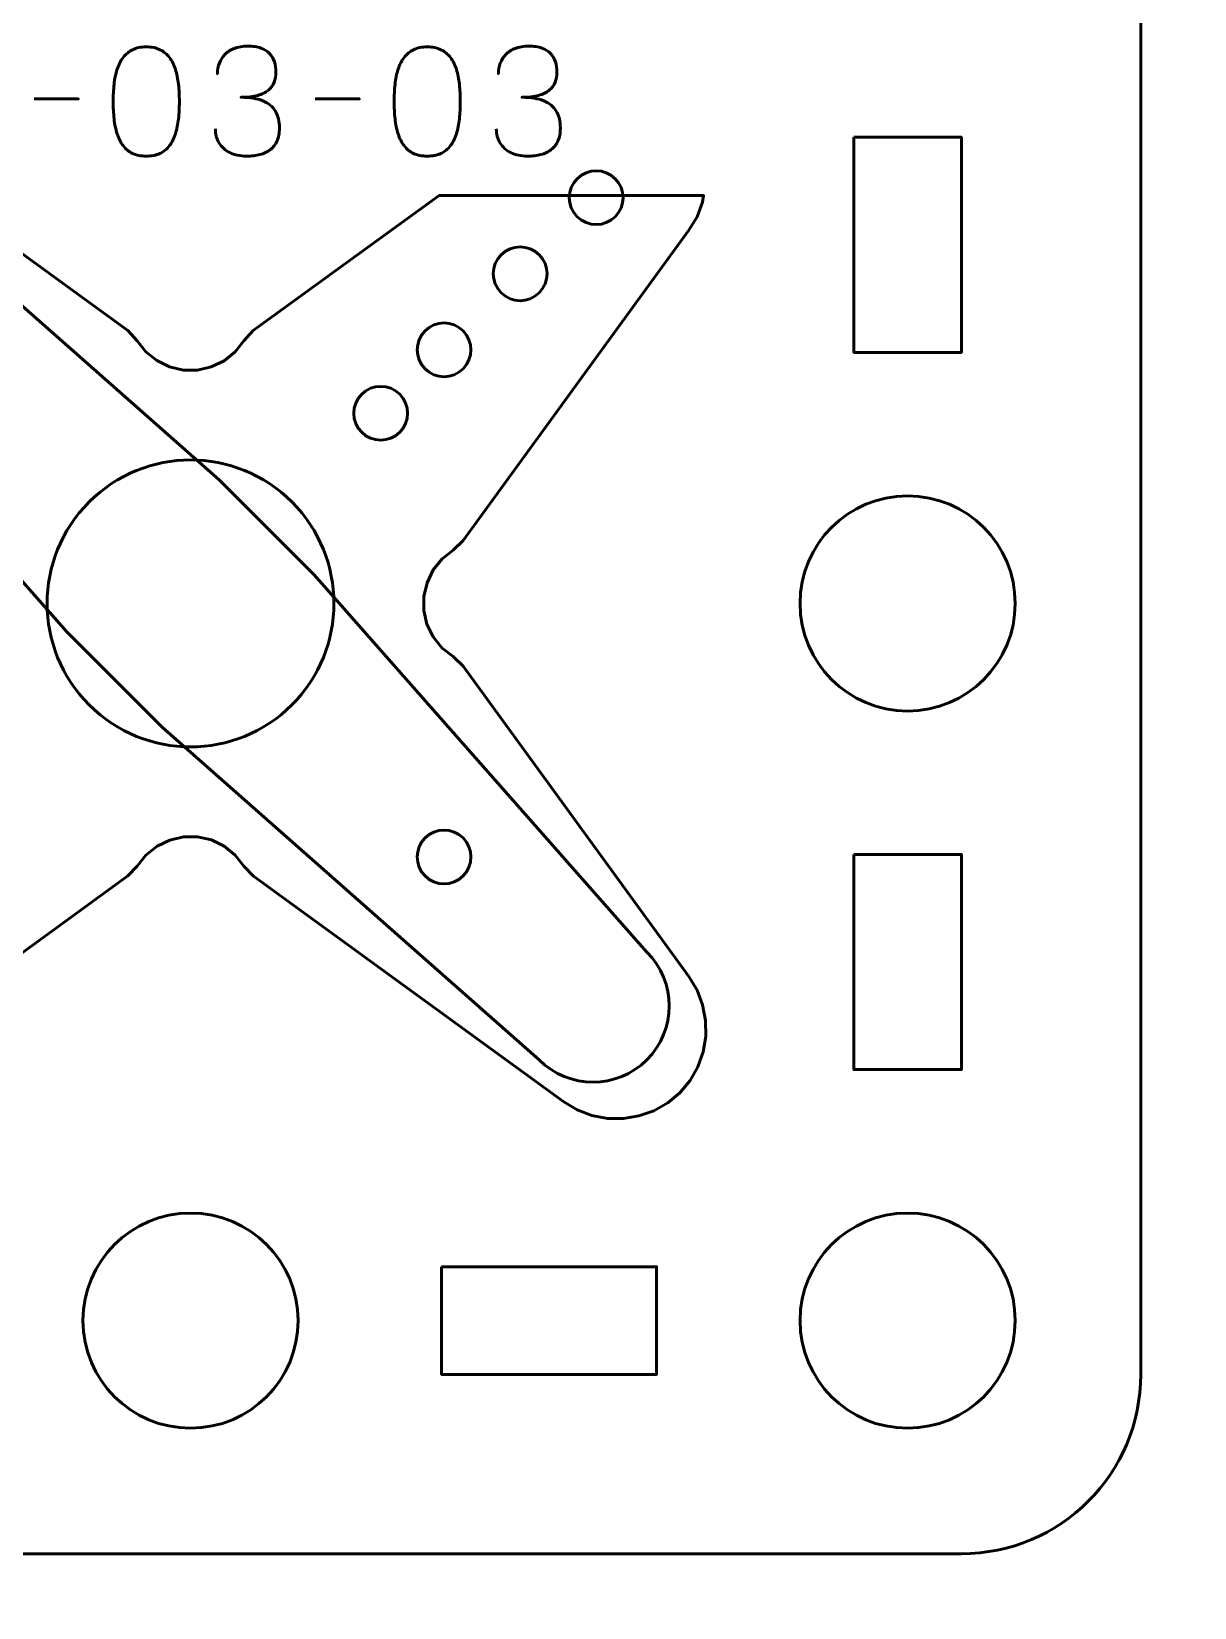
# Model space of a CAD drawing. Header units: centimetres. Extents: x -21 to 0, y -29.7 to 0.
# Drawn here: x -14.744 to -11.5, y -6.65 to -2.255 of the extents above; entities that cross this region are included whole.
import ezdxf

# ---------------------------------------------------------------- set-up
doc = ezdxf.new("R2010")
doc.units = ezdxf.units.CM
doc.header["$MEASUREMENT"] = 0
doc.layers.add('Layer 1', color=7, linetype='Continuous')

msp = doc.modelspace()

# ---------------------------------------------------------------- linework, layer by layer
at = {"layer": 'Layer 1', "color": 22, "lineweight": 53}
msp.add_open_spline([(-21.00003, -29.19995), (-21.00003, -29.19995), (-21.00003, -0.49992), (-21.00003, -0.49992), (-21.00003, -0.49992), (-21.00003, -0.22295), (-20.77694, 0.00004), (-20.49994, 0.00004), (-20.49994, 0.00004), (-20.49994, 0.00004), (-0.50008, 0.00004), (-0.50008, 0.00004), (-0.50008, 0.00004), (-0.22294, 0.00004), (0.00002, -0.22295), (0.00002, -0.49992), (0.00002, -0.49992), (0.00002, -0.49992), (0.00002, -29.19995), (0.00002, -29.19995), (0.00002, -29.19995), (0.00002, -29.47695), (-0.22294, -29.70004), (-0.50008, -29.70004), (-0.50008, -29.70004), (-0.50008, -29.70004), (-20.49994, -29.70004), (-20.49994, -29.70004), (-20.49994, -29.70004), (-20.77694, -29.70004), (-21.00003, -29.47695), (-21.00003, -29.19995)], degree=3, knots=[0, 0, 0, 0, 0.125, 0.125, 0.125, 0.125, 0.25, 0.25, 0.25, 0.25, 0.375, 0.375, 0.375, 0.375, 0.5, 0.5, 0.5, 0.5, 0.625, 0.625, 0.625, 0.625, 0.75, 0.75, 0.75, 0.75, 0.875, 0.875, 0.875, 0.875, 1, 1, 1, 1], dxfattribs=at)
at = {"layer": 'Layer 1', "color": 2, "lineweight": 53}
msp.add_open_spline([(-16.44994, -1.19997), (-16.44994, -1.19997), (-12.15007, -1.19997), (-12.15007, -1.19997), (-12.15007, -1.19997), (-11.87293, -1.19997), (-11.64997, -1.42306), (-11.64997, -1.70006), (-11.64997, -1.70006), (-11.64997, -1.70006), (-11.64997, -5.99993), (-11.64997, -5.99993), (-11.64997, -5.99993), (-11.64997, -6.27707), (-11.87293, -6.50003), (-12.15007, -6.50003), (-12.15007, -6.50003), (-12.15007, -6.50003), (-16.44994, -6.50003), (-16.44994, -6.50003), (-16.44994, -6.50003), (-16.72694, -6.50003), (-16.95003, -6.27707), (-16.95003, -5.99993), (-16.95003, -5.99993), (-16.95003, -5.99993), (-16.95003, -1.70006), (-16.95003, -1.70006), (-16.95003, -1.70006), (-16.95003, -1.42306), (-16.72694, -1.19997), (-16.44994, -1.19997)], degree=3, knots=[0, 0, 0, 0, 0.125, 0.125, 0.125, 0.125, 0.25, 0.25, 0.25, 0.25, 0.375, 0.375, 0.375, 0.375, 0.5, 0.5, 0.5, 0.5, 0.625, 0.625, 0.625, 0.625, 0.75, 0.75, 0.75, 0.75, 0.875, 0.875, 0.875, 0.875, 1, 1, 1, 1], dxfattribs=at)
at = {"layer": 'Layer 1', "color": 30, "lineweight": 53}
for points, knots in [([(-14.42343, -2.60282), (-14.40862, -2.60275), (-14.39585, -2.60014), (-14.38519, -2.59506), (-14.38519, -2.59506), (-14.37461, -2.58998), (-14.36579, -2.58271), (-14.35874, -2.57347), (-14.35874, -2.57347), (-14.35175, -2.56416), (-14.34625, -2.55315), (-14.34216, -2.54045), (-14.34216, -2.54045), (-14.33813, -2.52775), (-14.33524, -2.51385), (-14.33362, -2.49861), (-14.33362, -2.49861), (-14.33192, -2.48337), (-14.33108, -2.46735), (-14.33115, -2.45042), (-14.33115, -2.45042), (-14.33108, -2.43356), (-14.33192, -2.41754), (-14.33362, -2.40237), (-14.33362, -2.40237), (-14.33524, -2.3872), (-14.33813, -2.37323), (-14.34216, -2.36053), (-14.34216, -2.36053), (-14.34625, -2.3479), (-14.35175, -2.3369), (-14.35874, -2.32751), (-14.35874, -2.32751), (-14.36579, -2.3182), (-14.37461, -2.31093), (-14.38519, -2.30585), (-14.38519, -2.30585), (-14.39585, -2.3007), (-14.40862, -2.29809), (-14.42343, -2.29802), (-14.42343, -2.29802), (-14.43825, -2.29809), (-14.45102, -2.3007), (-14.46168, -2.30585), (-14.46168, -2.30585), (-14.47226, -2.31093), (-14.48108, -2.3182), (-14.48813, -2.32751), (-14.48813, -2.32751), (-14.49512, -2.3369), (-14.50062, -2.3479), (-14.50471, -2.36053), (-14.50471, -2.36053), (-14.50874, -2.37323), (-14.51163, -2.3872), (-14.51325, -2.40237), (-14.51325, -2.40237), (-14.51494, -2.41754), (-14.51579, -2.43356), (-14.51572, -2.45042), (-14.51572, -2.45042), (-14.51579, -2.46735), (-14.51494, -2.48337), (-14.51325, -2.49861), (-14.51325, -2.49861), (-14.51163, -2.51385), (-14.50874, -2.52775), (-14.50471, -2.54045), (-14.50471, -2.54045), (-14.50062, -2.55315), (-14.49512, -2.56416), (-14.48813, -2.57347), (-14.48813, -2.57347), (-14.48108, -2.58271), (-14.47226, -2.58998), (-14.46168, -2.59506), (-14.46168, -2.59506), (-14.45102, -2.60014), (-14.43825, -2.60275), (-14.42343, -2.60282)], [0, 0, 0, 0, 0.05, 0.05, 0.05, 0.05, 0.1, 0.1, 0.1, 0.1, 0.15, 0.15, 0.15, 0.15, 0.2, 0.2, 0.2, 0.2, 0.25, 0.25, 0.25, 0.25, 0.3, 0.3, 0.3, 0.3, 0.35, 0.35, 0.35, 0.35, 0.4, 0.4, 0.4, 0.4, 0.45, 0.45, 0.45, 0.45, 0.5, 0.5, 0.5, 0.5, 0.55, 0.55, 0.55, 0.55, 0.6, 0.6, 0.6, 0.6, 0.65, 0.65, 0.65, 0.65, 0.7, 0.7, 0.7, 0.7, 0.75, 0.75, 0.75, 0.75, 0.8, 0.8, 0.8, 0.8, 0.85, 0.85, 0.85, 0.85, 0.9, 0.9, 0.9, 0.9, 0.95, 0.95, 0.95, 0.95, 1, 1, 1, 1]), ([(-14.42343, -2.60282), (-14.40862, -2.60275), (-14.39585, -2.60014), (-14.38519, -2.59506), (-14.38519, -2.59506), (-14.37461, -2.58998), (-14.36579, -2.58271), (-14.35874, -2.57347), (-14.35874, -2.57347), (-14.35175, -2.56416), (-14.34625, -2.55315), (-14.34216, -2.54045), (-14.34216, -2.54045), (-14.33813, -2.52775), (-14.33524, -2.51385), (-14.33362, -2.49861), (-14.33362, -2.49861), (-14.33192, -2.48337), (-14.33108, -2.46735), (-14.33115, -2.45042), (-14.33115, -2.45042), (-14.33108, -2.43356), (-14.33192, -2.41754), (-14.33362, -2.40237), (-14.33362, -2.40237), (-14.33524, -2.3872), (-14.33813, -2.37323), (-14.34216, -2.36053), (-14.34216, -2.36053), (-14.34625, -2.3479), (-14.35175, -2.3369), (-14.35874, -2.32751), (-14.35874, -2.32751), (-14.36579, -2.3182), (-14.37461, -2.31093), (-14.38519, -2.30585), (-14.38519, -2.30585), (-14.39585, -2.3007), (-14.40862, -2.29809), (-14.42343, -2.29802), (-14.42343, -2.29802), (-14.43825, -2.29809), (-14.45102, -2.3007), (-14.46168, -2.30585), (-14.46168, -2.30585), (-14.47226, -2.31093), (-14.48108, -2.3182), (-14.48813, -2.32751), (-14.48813, -2.32751), (-14.49512, -2.3369), (-14.50062, -2.3479), (-14.50471, -2.36053), (-14.50471, -2.36053), (-14.50874, -2.37323), (-14.51163, -2.3872), (-14.51325, -2.40237), (-14.51325, -2.40237), (-14.51494, -2.41754), (-14.51579, -2.43356), (-14.51572, -2.45042), (-14.51572, -2.45042), (-14.51579, -2.46735), (-14.51494, -2.48337), (-14.51325, -2.49861), (-14.51325, -2.49861), (-14.51163, -2.51385), (-14.50874, -2.52775), (-14.50471, -2.54045), (-14.50471, -2.54045), (-14.50062, -2.55315), (-14.49512, -2.56416), (-14.48813, -2.57347), (-14.48813, -2.57347), (-14.48108, -2.58271), (-14.47226, -2.58998), (-14.46168, -2.59506), (-14.46168, -2.59506), (-14.45102, -2.60014), (-14.43825, -2.60275), (-14.42343, -2.60282)], [0, 0, 0, 0, 0.05, 0.05, 0.05, 0.05, 0.1, 0.1, 0.1, 0.1, 0.15, 0.15, 0.15, 0.15, 0.2, 0.2, 0.2, 0.2, 0.25, 0.25, 0.25, 0.25, 0.3, 0.3, 0.3, 0.3, 0.35, 0.35, 0.35, 0.35, 0.4, 0.4, 0.4, 0.4, 0.45, 0.45, 0.45, 0.45, 0.5, 0.5, 0.5, 0.5, 0.55, 0.55, 0.55, 0.55, 0.6, 0.6, 0.6, 0.6, 0.65, 0.65, 0.65, 0.65, 0.7, 0.7, 0.7, 0.7, 0.75, 0.75, 0.75, 0.75, 0.8, 0.8, 0.8, 0.8, 0.85, 0.85, 0.85, 0.85, 0.9, 0.9, 0.9, 0.9, 0.95, 0.95, 0.95, 0.95, 1, 1, 1, 1]), ([(-14.23082, -2.5262), (-14.23075, -2.54144), (-14.22722, -2.5547), (-14.22024, -2.5662), (-14.22024, -2.5662), (-14.21325, -2.57763), (-14.2033, -2.58659), (-14.19032, -2.59301), (-14.19032, -2.59301), (-14.17734, -2.59943), (-14.16175, -2.60268), (-14.14361, -2.60282), (-14.14361, -2.60282), (-14.13, -2.60282), (-14.11765, -2.60141), (-14.10643, -2.59845), (-14.10643, -2.59845), (-14.09528, -2.59548), (-14.08569, -2.5909), (-14.07757, -2.58462), (-14.07757, -2.58462), (-14.06946, -2.57834), (-14.06325, -2.57022), (-14.05881, -2.56035), (-14.05881, -2.56035), (-14.05443, -2.5504), (-14.05225, -2.53847), (-14.05218, -2.5245), (-14.05218, -2.5245), (-14.0521, -2.50588), (-14.05591, -2.49014), (-14.06346, -2.47737), (-14.06346, -2.47737), (-14.07101, -2.4646), (-14.08273, -2.45501), (-14.09846, -2.44845), (-14.09846, -2.44845), (-14.11419, -2.44188), (-14.13437, -2.43857), (-14.15885, -2.43857), (-14.15885, -2.43857), (-14.14058, -2.43864), (-14.12527, -2.43695), (-14.11278, -2.43349), (-14.11278, -2.43349), (-14.10036, -2.43003), (-14.09042, -2.42516), (-14.08294, -2.41881), (-14.08294, -2.41881), (-14.07546, -2.41253), (-14.07003, -2.40505), (-14.06678, -2.39645), (-14.06678, -2.39645), (-14.06346, -2.38791), (-14.06184, -2.37853), (-14.06191, -2.3683), (-14.06191, -2.3683), (-14.06184, -2.35806), (-14.06325, -2.34861), (-14.06607, -2.33986), (-14.06607, -2.33986), (-14.06883, -2.33111), (-14.07334, -2.32342), (-14.07948, -2.31686), (-14.07948, -2.31686), (-14.08562, -2.3103), (-14.09373, -2.30515), (-14.10368, -2.30148), (-14.10368, -2.30148), (-14.1137, -2.29781), (-14.12591, -2.29598), (-14.14023, -2.29591), (-14.14023, -2.29591), (-14.15448, -2.29598), (-14.16697, -2.29809), (-14.17755, -2.30219), (-14.17755, -2.30219), (-14.18821, -2.30628), (-14.19695, -2.31185), (-14.20401, -2.31898), (-14.20401, -2.31898), (-14.21099, -2.3261), (-14.21622, -2.33422), (-14.21967, -2.34339), (-14.21967, -2.34339), (-14.2232, -2.35256), (-14.22489, -2.3623), (-14.22489, -2.37253), (-14.22489, -2.37253), (-14.22489, -2.3623), (-14.2232, -2.35256), (-14.21967, -2.34339), (-14.21967, -2.34339), (-14.21622, -2.33422), (-14.21099, -2.3261), (-14.20401, -2.31898), (-14.20401, -2.31898), (-14.19695, -2.31185), (-14.18821, -2.30628), (-14.17755, -2.30219), (-14.17755, -2.30219), (-14.16697, -2.29809), (-14.15448, -2.29598), (-14.14023, -2.29591), (-14.14023, -2.29591), (-14.12591, -2.29598), (-14.1137, -2.29781), (-14.10368, -2.30148), (-14.10368, -2.30148), (-14.09373, -2.30515), (-14.08562, -2.3103), (-14.07948, -2.31686), (-14.07948, -2.31686), (-14.07334, -2.32342), (-14.06883, -2.33111), (-14.06607, -2.33986), (-14.06607, -2.33986), (-14.06325, -2.34861), (-14.06184, -2.35806), (-14.06191, -2.3683), (-14.06191, -2.3683), (-14.06184, -2.37853), (-14.06346, -2.38791), (-14.06678, -2.39645), (-14.06678, -2.39645), (-14.07003, -2.40505), (-14.07546, -2.41253), (-14.08294, -2.41881), (-14.08294, -2.41881), (-14.09042, -2.42516), (-14.10036, -2.43003), (-14.11278, -2.43349), (-14.11278, -2.43349), (-14.12527, -2.43695), (-14.14058, -2.43864), (-14.15885, -2.43857), (-14.15885, -2.43857), (-14.13437, -2.43857), (-14.11419, -2.44188), (-14.09846, -2.44845), (-14.09846, -2.44845), (-14.08273, -2.45501), (-14.07101, -2.4646), (-14.06346, -2.47737), (-14.06346, -2.47737), (-14.05591, -2.49014), (-14.0521, -2.50588), (-14.05218, -2.5245), (-14.05218, -2.5245), (-14.05225, -2.53847), (-14.05443, -2.5504), (-14.05881, -2.56035), (-14.05881, -2.56035), (-14.06325, -2.57022), (-14.06946, -2.57834), (-14.07757, -2.58462), (-14.07757, -2.58462), (-14.08569, -2.5909), (-14.09528, -2.59548), (-14.10643, -2.59845), (-14.10643, -2.59845), (-14.11765, -2.60141), (-14.13, -2.60282), (-14.14361, -2.60282), (-14.14361, -2.60282), (-14.16175, -2.60268), (-14.17734, -2.59943), (-14.19032, -2.59301), (-14.19032, -2.59301), (-14.2033, -2.58659), (-14.21325, -2.57763), (-14.22024, -2.5662), (-14.22024, -2.5662), (-14.22722, -2.5547), (-14.23075, -2.54144), (-14.23082, -2.5262)], [0, 0, 0, 0, 0.0227273, 0.0227273, 0.0227273, 0.0227273, 0.0454545, 0.0454545, 0.0454545, 0.0454545, 0.0681818, 0.0681818, 0.0681818, 0.0681818, 0.0909091, 0.0909091, 0.0909091, 0.0909091, 0.1136364, 0.1136364, 0.1136364, 0.1136364, 0.1363636, 0.1363636, 0.1363636, 0.1363636, 0.1590909, 0.1590909, 0.1590909, 0.1590909, 0.1818182, 0.1818182, 0.1818182, 0.1818182, 0.2045455, 0.2045455, 0.2045455, 0.2045455, 0.2272727, 0.2272727, 0.2272727, 0.2272727, 0.25, 0.25, 0.25, 0.25, 0.2727273, 0.2727273, 0.2727273, 0.2727273, 0.2954545, 0.2954545, 0.2954545, 0.2954545, 0.3181818, 0.3181818, 0.3181818, 0.3181818, 0.3409091, 0.3409091, 0.3409091, 0.3409091, 0.3636364, 0.3636364, 0.3636364, 0.3636364, 0.3863636, 0.3863636, 0.3863636, 0.3863636, 0.4090909, 0.4090909, 0.4090909, 0.4090909, 0.4318182, 0.4318182, 0.4318182, 0.4318182, 0.4545455, 0.4545455, 0.4545455, 0.4545455, 0.4772727, 0.4772727, 0.4772727, 0.4772727, 0.5, 0.5, 0.5, 0.5, 0.5227273, 0.5227273, 0.5227273, 0.5227273, 0.5454545, 0.5454545, 0.5454545, 0.5454545, 0.5681818, 0.5681818, 0.5681818, 0.5681818, 0.5909091, 0.5909091, 0.5909091, 0.5909091, 0.6136364, 0.6136364, 0.6136364, 0.6136364, 0.6363636, 0.6363636, 0.6363636, 0.6363636, 0.6590909, 0.6590909, 0.6590909, 0.6590909, 0.6818182, 0.6818182, 0.6818182, 0.6818182, 0.7045455, 0.7045455, 0.7045455, 0.7045455, 0.7272727, 0.7272727, 0.7272727, 0.7272727, 0.75, 0.75, 0.75, 0.75, 0.7727273, 0.7727273, 0.7727273, 0.7727273, 0.7954545, 0.7954545, 0.7954545, 0.7954545, 0.8181818, 0.8181818, 0.8181818, 0.8181818, 0.8409091, 0.8409091, 0.8409091, 0.8409091, 0.8636364, 0.8636364, 0.8636364, 0.8636364, 0.8863636, 0.8863636, 0.8863636, 0.8863636, 0.9090909, 0.9090909, 0.9090909, 0.9090909, 0.9318182, 0.9318182, 0.9318182, 0.9318182, 0.9545455, 0.9545455, 0.9545455, 0.9545455, 0.9772727, 0.9772727, 0.9772727, 0.9772727, 1, 1, 1, 1]), ([(-13.63985, -2.60282), (-13.62504, -2.60275), (-13.61227, -2.60014), (-13.60161, -2.59506), (-13.60161, -2.59506), (-13.59103, -2.58998), (-13.58221, -2.58271), (-13.57516, -2.57347), (-13.57516, -2.57347), (-13.56817, -2.56416), (-13.56267, -2.55315), (-13.55858, -2.54045), (-13.55858, -2.54045), (-13.55455, -2.52775), (-13.55166, -2.51385), (-13.55004, -2.49861), (-13.55004, -2.49861), (-13.54834, -2.48337), (-13.5475, -2.46735), (-13.54757, -2.45042), (-13.54757, -2.45042), (-13.5475, -2.43356), (-13.54834, -2.41754), (-13.55004, -2.40237), (-13.55004, -2.40237), (-13.55166, -2.3872), (-13.55455, -2.37323), (-13.55858, -2.36053), (-13.55858, -2.36053), (-13.56267, -2.3479), (-13.56817, -2.3369), (-13.57516, -2.32751), (-13.57516, -2.32751), (-13.58221, -2.3182), (-13.59103, -2.31093), (-13.60161, -2.30585), (-13.60161, -2.30585), (-13.61227, -2.3007), (-13.62504, -2.29809), (-13.63985, -2.29802), (-13.63985, -2.29802), (-13.65467, -2.29809), (-13.66744, -2.3007), (-13.6781, -2.30585), (-13.6781, -2.30585), (-13.68868, -2.31093), (-13.6975, -2.3182), (-13.70455, -2.32751), (-13.70455, -2.32751), (-13.71154, -2.3369), (-13.71704, -2.3479), (-13.72113, -2.36053), (-13.72113, -2.36053), (-13.72516, -2.37323), (-13.72805, -2.3872), (-13.72967, -2.40237), (-13.72967, -2.40237), (-13.73136, -2.41754), (-13.73221, -2.43356), (-13.73214, -2.45042), (-13.73214, -2.45042), (-13.73221, -2.46735), (-13.73136, -2.48337), (-13.72967, -2.49861), (-13.72967, -2.49861), (-13.72805, -2.51385), (-13.72516, -2.52775), (-13.72113, -2.54045), (-13.72113, -2.54045), (-13.71704, -2.55315), (-13.71154, -2.56416), (-13.70455, -2.57347), (-13.70455, -2.57347), (-13.6975, -2.58271), (-13.68868, -2.58998), (-13.6781, -2.59506), (-13.6781, -2.59506), (-13.66744, -2.60014), (-13.65467, -2.60275), (-13.63985, -2.60282)], [0, 0, 0, 0, 0.05, 0.05, 0.05, 0.05, 0.1, 0.1, 0.1, 0.1, 0.15, 0.15, 0.15, 0.15, 0.2, 0.2, 0.2, 0.2, 0.25, 0.25, 0.25, 0.25, 0.3, 0.3, 0.3, 0.3, 0.35, 0.35, 0.35, 0.35, 0.4, 0.4, 0.4, 0.4, 0.45, 0.45, 0.45, 0.45, 0.5, 0.5, 0.5, 0.5, 0.55, 0.55, 0.55, 0.55, 0.6, 0.6, 0.6, 0.6, 0.65, 0.65, 0.65, 0.65, 0.7, 0.7, 0.7, 0.7, 0.75, 0.75, 0.75, 0.75, 0.8, 0.8, 0.8, 0.8, 0.85, 0.85, 0.85, 0.85, 0.9, 0.9, 0.9, 0.9, 0.95, 0.95, 0.95, 0.95, 1, 1, 1, 1]), ([(-13.63985, -2.60282), (-13.62504, -2.60275), (-13.61227, -2.60014), (-13.60161, -2.59506), (-13.60161, -2.59506), (-13.59103, -2.58998), (-13.58221, -2.58271), (-13.57516, -2.57347), (-13.57516, -2.57347), (-13.56817, -2.56416), (-13.56267, -2.55315), (-13.55858, -2.54045), (-13.55858, -2.54045), (-13.55455, -2.52775), (-13.55166, -2.51385), (-13.55004, -2.49861), (-13.55004, -2.49861), (-13.54834, -2.48337), (-13.5475, -2.46735), (-13.54757, -2.45042), (-13.54757, -2.45042), (-13.5475, -2.43356), (-13.54834, -2.41754), (-13.55004, -2.40237), (-13.55004, -2.40237), (-13.55166, -2.3872), (-13.55455, -2.37323), (-13.55858, -2.36053), (-13.55858, -2.36053), (-13.56267, -2.3479), (-13.56817, -2.3369), (-13.57516, -2.32751), (-13.57516, -2.32751), (-13.58221, -2.3182), (-13.59103, -2.31093), (-13.60161, -2.30585), (-13.60161, -2.30585), (-13.61227, -2.3007), (-13.62504, -2.29809), (-13.63985, -2.29802), (-13.63985, -2.29802), (-13.65467, -2.29809), (-13.66744, -2.3007), (-13.6781, -2.30585), (-13.6781, -2.30585), (-13.68868, -2.31093), (-13.6975, -2.3182), (-13.70455, -2.32751), (-13.70455, -2.32751), (-13.71154, -2.3369), (-13.71704, -2.3479), (-13.72113, -2.36053), (-13.72113, -2.36053), (-13.72516, -2.37323), (-13.72805, -2.3872), (-13.72967, -2.40237), (-13.72967, -2.40237), (-13.73136, -2.41754), (-13.73221, -2.43356), (-13.73214, -2.45042), (-13.73214, -2.45042), (-13.73221, -2.46735), (-13.73136, -2.48337), (-13.72967, -2.49861), (-13.72967, -2.49861), (-13.72805, -2.51385), (-13.72516, -2.52775), (-13.72113, -2.54045), (-13.72113, -2.54045), (-13.71704, -2.55315), (-13.71154, -2.56416), (-13.70455, -2.57347), (-13.70455, -2.57347), (-13.6975, -2.58271), (-13.68868, -2.58998), (-13.6781, -2.59506), (-13.6781, -2.59506), (-13.66744, -2.60014), (-13.65467, -2.60275), (-13.63985, -2.60282)], [0, 0, 0, 0, 0.05, 0.05, 0.05, 0.05, 0.1, 0.1, 0.1, 0.1, 0.15, 0.15, 0.15, 0.15, 0.2, 0.2, 0.2, 0.2, 0.25, 0.25, 0.25, 0.25, 0.3, 0.3, 0.3, 0.3, 0.35, 0.35, 0.35, 0.35, 0.4, 0.4, 0.4, 0.4, 0.45, 0.45, 0.45, 0.45, 0.5, 0.5, 0.5, 0.5, 0.55, 0.55, 0.55, 0.55, 0.6, 0.6, 0.6, 0.6, 0.65, 0.65, 0.65, 0.65, 0.7, 0.7, 0.7, 0.7, 0.75, 0.75, 0.75, 0.75, 0.8, 0.8, 0.8, 0.8, 0.85, 0.85, 0.85, 0.85, 0.9, 0.9, 0.9, 0.9, 0.95, 0.95, 0.95, 0.95, 1, 1, 1, 1]), ([(-13.44724, -2.5262), (-13.44717, -2.54144), (-13.44364, -2.5547), (-13.43666, -2.5662), (-13.43666, -2.5662), (-13.42967, -2.57763), (-13.41972, -2.58659), (-13.40674, -2.59301), (-13.40674, -2.59301), (-13.39376, -2.59943), (-13.37817, -2.60268), (-13.36003, -2.60282), (-13.36003, -2.60282), (-13.34642, -2.60282), (-13.33407, -2.60141), (-13.32285, -2.59845), (-13.32285, -2.59845), (-13.3117, -2.59548), (-13.30211, -2.5909), (-13.29399, -2.58462), (-13.29399, -2.58462), (-13.28588, -2.57834), (-13.27967, -2.57022), (-13.27523, -2.56035), (-13.27523, -2.56035), (-13.27085, -2.5504), (-13.26867, -2.53847), (-13.2686, -2.5245), (-13.2686, -2.5245), (-13.26852, -2.50588), (-13.27233, -2.49014), (-13.27988, -2.47737), (-13.27988, -2.47737), (-13.28743, -2.4646), (-13.29915, -2.45501), (-13.31488, -2.44845), (-13.31488, -2.44845), (-13.33061, -2.44188), (-13.35079, -2.43857), (-13.37527, -2.43857), (-13.37527, -2.43857), (-13.357, -2.43864), (-13.34169, -2.43695), (-13.3292, -2.43349), (-13.3292, -2.43349), (-13.31678, -2.43003), (-13.30684, -2.42516), (-13.29936, -2.41881), (-13.29936, -2.41881), (-13.29188, -2.41253), (-13.28645, -2.40505), (-13.2832, -2.39645), (-13.2832, -2.39645), (-13.27988, -2.38791), (-13.27826, -2.37853), (-13.27833, -2.3683), (-13.27833, -2.3683), (-13.27826, -2.35806), (-13.27967, -2.34861), (-13.28249, -2.33986), (-13.28249, -2.33986), (-13.28525, -2.33111), (-13.28976, -2.32342), (-13.2959, -2.31686), (-13.2959, -2.31686), (-13.30204, -2.3103), (-13.31015, -2.30515), (-13.3201, -2.30148), (-13.3201, -2.30148), (-13.33012, -2.29781), (-13.34233, -2.29598), (-13.35665, -2.29591), (-13.35665, -2.29591), (-13.3709, -2.29598), (-13.38339, -2.29809), (-13.39397, -2.30219), (-13.39397, -2.30219), (-13.40463, -2.30628), (-13.41337, -2.31185), (-13.42043, -2.31898), (-13.42043, -2.31898), (-13.42741, -2.3261), (-13.43264, -2.33422), (-13.43609, -2.34339), (-13.43609, -2.34339), (-13.43962, -2.35256), (-13.44131, -2.3623), (-13.44131, -2.37253), (-13.44131, -2.37253), (-13.44131, -2.3623), (-13.43962, -2.35256), (-13.43609, -2.34339), (-13.43609, -2.34339), (-13.43264, -2.33422), (-13.42741, -2.3261), (-13.42043, -2.31898), (-13.42043, -2.31898), (-13.41337, -2.31185), (-13.40463, -2.30628), (-13.39397, -2.30219), (-13.39397, -2.30219), (-13.38339, -2.29809), (-13.3709, -2.29598), (-13.35665, -2.29591), (-13.35665, -2.29591), (-13.34233, -2.29598), (-13.33012, -2.29781), (-13.3201, -2.30148), (-13.3201, -2.30148), (-13.31015, -2.30515), (-13.30204, -2.3103), (-13.2959, -2.31686), (-13.2959, -2.31686), (-13.28976, -2.32342), (-13.28525, -2.33111), (-13.28249, -2.33986), (-13.28249, -2.33986), (-13.27967, -2.34861), (-13.27826, -2.35806), (-13.27833, -2.3683), (-13.27833, -2.3683), (-13.27826, -2.37853), (-13.27988, -2.38791), (-13.2832, -2.39645), (-13.2832, -2.39645), (-13.28645, -2.40505), (-13.29188, -2.41253), (-13.29936, -2.41881), (-13.29936, -2.41881), (-13.30684, -2.42516), (-13.31678, -2.43003), (-13.3292, -2.43349), (-13.3292, -2.43349), (-13.34169, -2.43695), (-13.357, -2.43864), (-13.37527, -2.43857), (-13.37527, -2.43857), (-13.35079, -2.43857), (-13.33061, -2.44188), (-13.31488, -2.44845), (-13.31488, -2.44845), (-13.29915, -2.45501), (-13.28743, -2.4646), (-13.27988, -2.47737), (-13.27988, -2.47737), (-13.27233, -2.49014), (-13.26852, -2.50588), (-13.2686, -2.5245), (-13.2686, -2.5245), (-13.26867, -2.53847), (-13.27085, -2.5504), (-13.27523, -2.56035), (-13.27523, -2.56035), (-13.27967, -2.57022), (-13.28588, -2.57834), (-13.29399, -2.58462), (-13.29399, -2.58462), (-13.30211, -2.5909), (-13.3117, -2.59548), (-13.32285, -2.59845), (-13.32285, -2.59845), (-13.33407, -2.60141), (-13.34642, -2.60282), (-13.36003, -2.60282), (-13.36003, -2.60282), (-13.37817, -2.60268), (-13.39376, -2.59943), (-13.40674, -2.59301), (-13.40674, -2.59301), (-13.41972, -2.58659), (-13.42967, -2.57763), (-13.43666, -2.5662), (-13.43666, -2.5662), (-13.44364, -2.5547), (-13.44717, -2.54144), (-13.44724, -2.5262)], [0, 0, 0, 0, 0.0227273, 0.0227273, 0.0227273, 0.0227273, 0.0454545, 0.0454545, 0.0454545, 0.0454545, 0.0681818, 0.0681818, 0.0681818, 0.0681818, 0.0909091, 0.0909091, 0.0909091, 0.0909091, 0.1136364, 0.1136364, 0.1136364, 0.1136364, 0.1363636, 0.1363636, 0.1363636, 0.1363636, 0.1590909, 0.1590909, 0.1590909, 0.1590909, 0.1818182, 0.1818182, 0.1818182, 0.1818182, 0.2045455, 0.2045455, 0.2045455, 0.2045455, 0.2272727, 0.2272727, 0.2272727, 0.2272727, 0.25, 0.25, 0.25, 0.25, 0.2727273, 0.2727273, 0.2727273, 0.2727273, 0.2954545, 0.2954545, 0.2954545, 0.2954545, 0.3181818, 0.3181818, 0.3181818, 0.3181818, 0.3409091, 0.3409091, 0.3409091, 0.3409091, 0.3636364, 0.3636364, 0.3636364, 0.3636364, 0.3863636, 0.3863636, 0.3863636, 0.3863636, 0.4090909, 0.4090909, 0.4090909, 0.4090909, 0.4318182, 0.4318182, 0.4318182, 0.4318182, 0.4545455, 0.4545455, 0.4545455, 0.4545455, 0.4772727, 0.4772727, 0.4772727, 0.4772727, 0.5, 0.5, 0.5, 0.5, 0.5227273, 0.5227273, 0.5227273, 0.5227273, 0.5454545, 0.5454545, 0.5454545, 0.5454545, 0.5681818, 0.5681818, 0.5681818, 0.5681818, 0.5909091, 0.5909091, 0.5909091, 0.5909091, 0.6136364, 0.6136364, 0.6136364, 0.6136364, 0.6363636, 0.6363636, 0.6363636, 0.6363636, 0.6590909, 0.6590909, 0.6590909, 0.6590909, 0.6818182, 0.6818182, 0.6818182, 0.6818182, 0.7045455, 0.7045455, 0.7045455, 0.7045455, 0.7272727, 0.7272727, 0.7272727, 0.7272727, 0.75, 0.75, 0.75, 0.75, 0.7727273, 0.7727273, 0.7727273, 0.7727273, 0.7954545, 0.7954545, 0.7954545, 0.7954545, 0.8181818, 0.8181818, 0.8181818, 0.8181818, 0.8409091, 0.8409091, 0.8409091, 0.8409091, 0.8636364, 0.8636364, 0.8636364, 0.8636364, 0.8863636, 0.8863636, 0.8863636, 0.8863636, 0.9090909, 0.9090909, 0.9090909, 0.9090909, 0.9318182, 0.9318182, 0.9318182, 0.9318182, 0.9545455, 0.9545455, 0.9545455, 0.9545455, 0.9772727, 0.9772727, 0.9772727, 0.9772727, 1, 1, 1, 1]), ([(-14.73585, -2.44322), (-14.73585, -2.44322), (-14.61266, -2.44322), (-14.61266, -2.44322), (-14.61266, -2.44322), (-14.61266, -2.44322), (-14.73585, -2.44322), (-14.73585, -2.44322)], [0, 0, 0, 0, 0.5, 0.5, 0.5, 0.5, 1, 1, 1, 1]), ([(-13.95227, -2.44322), (-13.95227, -2.44322), (-13.82908, -2.44322), (-13.82908, -2.44322), (-13.82908, -2.44322), (-13.82908, -2.44322), (-13.95227, -2.44322), (-13.95227, -2.44322)], [0, 0, 0, 0, 0.5, 0.5, 0.5, 0.5, 1, 1, 1, 1]), ([(-14.99367, -2.71251), (-14.99367, -2.71251), (-14.47531, -3.08937), (-14.47531, -3.08937), (-14.47531, -3.08937), (-14.47531, -3.08937), (-14.44844, -3.11738), (-14.44844, -3.11738), (-14.44844, -3.11738), (-14.44844, -3.11738), (-14.42434, -3.14819), (-14.42434, -3.14819), (-14.42434, -3.14819), (-14.42434, -3.14819), (-14.3941, -3.17283), (-14.3941, -3.17283), (-14.3941, -3.17283), (-14.3941, -3.17283), (-14.35882, -3.1902), (-14.35882, -3.1902), (-14.35882, -3.1902), (-14.35882, -3.1902), (-14.3196, -3.19916), (-14.3196, -3.19916), (-14.3196, -3.19916), (-14.3196, -3.19916), (-14.28039, -3.19914), (-14.28039, -3.19914), (-14.28039, -3.19914), (-14.28039, -3.19914), (-14.24231, -3.19019), (-14.24231, -3.19019), (-14.24231, -3.19019), (-14.24231, -3.19019), (-14.20645, -3.17338), (-14.20645, -3.17338), (-14.20645, -3.17338), (-14.20645, -3.17338), (-14.17565, -3.14818), (-14.17565, -3.14818), (-14.17565, -3.14818), (-14.17565, -3.14818), (-14.15158, -3.11738), (-14.15158, -3.11738), (-14.15158, -3.11738), (-14.15158, -3.11738), (-14.12525, -3.08881), (-14.12525, -3.08881), (-14.12525, -3.08881), (-14.12525, -3.08881), (-13.60674, -2.71251), (-13.60674, -2.71251), (-13.60674, -2.71251), (-13.60674, -2.71251), (-12.86897, -2.71251), (-12.86897, -2.71251), (-12.86897, -2.71251), (-12.86897, -2.71251), (-12.87227, -2.7309), (-12.87227, -2.7309), (-12.87227, -2.7309), (-12.87227, -2.7309), (-12.88738, -2.77178), (-12.88738, -2.77178), (-12.88738, -2.77178), (-12.88738, -2.77178), (-12.91036, -2.80932), (-12.91036, -2.80932), (-12.91036, -2.80932), (-12.91036, -2.80932), (-13.53937, -3.67469), (-13.53937, -3.67469), (-13.53937, -3.67469), (-13.53937, -3.67469), (-13.56737, -3.70159), (-13.56737, -3.70159), (-13.56737, -3.70159), (-13.56737, -3.70159), (-13.59817, -3.72566), (-13.59817, -3.72566), (-13.59817, -3.72566), (-13.59817, -3.72566), (-13.62337, -3.75646), (-13.62337, -3.75646), (-13.62337, -3.75646), (-13.62337, -3.75646), (-13.64018, -3.79232), (-13.64018, -3.79232), (-13.64018, -3.79232), (-13.64018, -3.79232), (-13.64914, -3.83039), (-13.64914, -3.83039), (-13.64914, -3.83039), (-13.64914, -3.83039), (-13.64915, -3.86962), (-13.64915, -3.86962), (-13.64915, -3.86962), (-13.64915, -3.86962), (-13.64075, -3.90827), (-13.64075, -3.90827), (-13.64075, -3.90827), (-13.64075, -3.90827), (-13.62338, -3.94356), (-13.62338, -3.94356), (-13.62338, -3.94356), (-13.62338, -3.94356), (-13.59818, -3.97435), (-13.59818, -3.97435), (-13.59818, -3.97435), (-13.59818, -3.97435), (-13.56737, -3.99844), (-13.56737, -3.99844), (-13.56737, -3.99844), (-13.56737, -3.99844), (-13.53937, -4.02532), (-13.53937, -4.02532), (-13.53937, -4.02532), (-13.53937, -4.02532), (-12.91036, -4.8907), (-12.91036, -4.8907), (-12.91036, -4.8907), (-12.91036, -4.8907), (-12.8874, -4.92822), (-12.8874, -4.92822), (-12.8874, -4.92822), (-12.8874, -4.92822), (-12.8717, -4.96966), (-12.8717, -4.96966), (-12.8717, -4.96966), (-12.8717, -4.96966), (-12.86388, -5.01336), (-12.86388, -5.01336), (-12.86388, -5.01336), (-12.86388, -5.01336), (-12.86331, -5.0576), (-12.86331, -5.0576), (-12.86331, -5.0576), (-12.86331, -5.0576), (-12.87059, -5.10074), (-12.87059, -5.10074), (-12.87059, -5.10074), (-12.87059, -5.10074), (-12.88516, -5.14219), (-12.88516, -5.14219), (-12.88516, -5.14219), (-12.88516, -5.14219), (-12.907, -5.18083), (-12.907, -5.18083), (-12.907, -5.18083), (-12.907, -5.18083), (-12.935, -5.21443), (-12.935, -5.21443), (-12.935, -5.21443), (-12.935, -5.21443), (-12.96917, -5.243), (-12.96917, -5.243), (-12.96917, -5.243), (-12.96917, -5.243), (-13.00783, -5.26486), (-13.00783, -5.26486), (-13.00783, -5.26486), (-13.00783, -5.26486), (-13.04927, -5.27942), (-13.04927, -5.27942), (-13.04927, -5.27942), (-13.04927, -5.27942), (-13.09241, -5.28669), (-13.09241, -5.28669), (-13.09241, -5.28669), (-13.09241, -5.28669), (-13.13665, -5.28613), (-13.13665, -5.28613), (-13.13665, -5.28613), (-13.13665, -5.28613), (-13.18034, -5.2783), (-13.18034, -5.2783), (-13.18034, -5.2783), (-13.18034, -5.2783), (-13.22179, -5.26262), (-13.22179, -5.26262), (-13.22179, -5.26262), (-13.22179, -5.26262), (-13.25931, -5.23965), (-13.25931, -5.23965), (-13.25931, -5.23965), (-13.25931, -5.23965), (-14.12469, -4.61064), (-14.12469, -4.61064), (-14.12469, -4.61064), (-14.12469, -4.61064), (-14.15157, -4.58264), (-14.15157, -4.58264), (-14.15157, -4.58264), (-14.15157, -4.58264), (-14.17566, -4.55182), (-14.17566, -4.55182), (-14.17566, -4.55182), (-14.17566, -4.55182), (-14.20646, -4.52664), (-14.20646, -4.52664), (-14.20646, -4.52664), (-14.20646, -4.52664), (-14.24175, -4.50926), (-14.24175, -4.50926), (-14.24175, -4.50926), (-14.24175, -4.50926), (-14.2804, -4.50086), (-14.2804, -4.50086), (-14.2804, -4.50086), (-14.2804, -4.50086), (-14.31962, -4.50086), (-14.31962, -4.50086), (-14.31962, -4.50086), (-14.31962, -4.50086), (-14.35769, -4.50984), (-14.35769, -4.50984), (-14.35769, -4.50984), (-14.35769, -4.50984), (-14.39354, -4.52663), (-14.39354, -4.52663), (-14.39354, -4.52663), (-14.39354, -4.52663), (-14.42434, -4.55184), (-14.42434, -4.55184), (-14.42434, -4.55184), (-14.42434, -4.55184), (-14.44843, -4.58264), (-14.44843, -4.58264), (-14.44843, -4.58264), (-14.44843, -4.58264), (-14.47475, -4.61008), (-14.47475, -4.61008), (-14.47475, -4.61008), (-14.47475, -4.61008), (-15.34068, -5.23964), (-15.34068, -5.23964), (-15.34068, -5.23964), (-15.34068, -5.23964), (-15.37822, -5.26261), (-15.37822, -5.26261), (-15.37822, -5.26261), (-15.37822, -5.26261), (-15.41911, -5.27773), (-15.41911, -5.27773), (-15.41911, -5.27773), (-15.41911, -5.27773), (-15.46279, -5.28557), (-15.46279, -5.28557), (-15.46279, -5.28557), (-15.46279, -5.28557), (-15.50704, -5.28614), (-15.50704, -5.28614), (-15.50704, -5.28614), (-15.50704, -5.28614), (-15.55017, -5.27886), (-15.55017, -5.27886), (-15.55017, -5.27886), (-15.55017, -5.27886), (-15.59162, -5.26428), (-15.59162, -5.26428), (-15.59162, -5.26428), (-15.59162, -5.26428), (-15.63027, -5.24245), (-15.63027, -5.24245), (-15.63027, -5.24245), (-15.63027, -5.24245), (-15.66444, -5.21389), (-15.66444, -5.21389), (-15.66444, -5.21389), (-15.66444, -5.21389), (-15.69244, -5.18027), (-15.69244, -5.18027), (-15.69244, -5.18027), (-15.69244, -5.18027), (-15.71428, -5.14162), (-15.71428, -5.14162), (-15.71428, -5.14162), (-15.71428, -5.14162), (-15.72885, -5.10018), (-15.72885, -5.10018), (-15.72885, -5.10018), (-15.72885, -5.10018), (-15.73669, -5.05649), (-15.73669, -5.05649), (-15.73669, -5.05649), (-15.73669, -5.05649), (-15.73612, -5.01224), (-15.73612, -5.01224), (-15.73612, -5.01224), (-15.73612, -5.01224), (-15.72773, -4.96912), (-15.72773, -4.96912), (-15.72773, -4.96912), (-15.72773, -4.96912), (-15.7126, -4.92822), (-15.7126, -4.92822), (-15.7126, -4.92822), (-15.7126, -4.92822), (-15.68963, -4.89069), (-15.68963, -4.89069), (-15.68963, -4.89069), (-15.68963, -4.89069), (-15.06063, -4.0242), (-15.06063, -4.0242), (-15.06063, -4.0242), (-15.06063, -4.0242), (-15.03263, -3.99844), (-15.03263, -3.99844), (-15.03263, -3.99844), (-15.03263, -3.99844), (-15.00182, -3.97436), (-15.00182, -3.97436), (-15.00182, -3.97436), (-15.00182, -3.97436), (-14.97662, -3.94355), (-14.97662, -3.94355), (-14.97662, -3.94355), (-14.97662, -3.94355), (-14.95982, -3.90771), (-14.95982, -3.90771), (-14.95982, -3.90771), (-14.95982, -3.90771), (-14.95086, -3.86962), (-14.95086, -3.86962), (-14.95086, -3.86962), (-14.95086, -3.86962), (-14.95085, -3.83041), (-14.95085, -3.83041), (-14.95085, -3.83041), (-14.95085, -3.83041), (-14.95982, -3.7912), (-14.95982, -3.7912), (-14.95982, -3.7912), (-14.95982, -3.7912), (-14.97718, -3.75591), (-14.97718, -3.75591), (-14.97718, -3.75591), (-14.97718, -3.75591), (-15.00182, -3.72566), (-15.00182, -3.72566), (-15.00182, -3.72566), (-15.00182, -3.72566), (-15.03263, -3.70158), (-15.03263, -3.70158), (-15.03263, -3.70158), (-15.03263, -3.70158), (-15.06063, -3.67469), (-15.06063, -3.67469), (-15.06063, -3.67469), (-15.06063, -3.67469), (-15.69021, -2.80875), (-15.69021, -2.80875), (-15.69021, -2.80875), (-15.69021, -2.80875), (-15.71317, -2.77123), (-15.71317, -2.77123), (-15.71317, -2.77123), (-15.71317, -2.77123), (-15.72886, -2.72978), (-15.72886, -2.72978), (-15.72886, -2.72978), (-15.72886, -2.72978), (-15.73195, -2.71251), (-15.73195, -2.71251), (-15.73195, -2.71251), (-15.73195, -2.71251), (-14.99367, -2.71251), (-14.99367, -2.71251)], [0, 0, 0, 0, 0.0108696, 0.0108696, 0.0108696, 0.0108696, 0.0217391, 0.0217391, 0.0217391, 0.0217391, 0.0326087, 0.0326087, 0.0326087, 0.0326087, 0.0434783, 0.0434783, 0.0434783, 0.0434783, 0.0543478, 0.0543478, 0.0543478, 0.0543478, 0.0652174, 0.0652174, 0.0652174, 0.0652174, 0.076087, 0.076087, 0.076087, 0.076087, 0.0869565, 0.0869565, 0.0869565, 0.0869565, 0.0978261, 0.0978261, 0.0978261, 0.0978261, 0.1086957, 0.1086957, 0.1086957, 0.1086957, 0.1195652, 0.1195652, 0.1195652, 0.1195652, 0.1304348, 0.1304348, 0.1304348, 0.1304348, 0.1413043, 0.1413043, 0.1413043, 0.1413043, 0.1521739, 0.1521739, 0.1521739, 0.1521739, 0.1630435, 0.1630435, 0.1630435, 0.1630435, 0.173913, 0.173913, 0.173913, 0.173913, 0.1847826, 0.1847826, 0.1847826, 0.1847826, 0.1956522, 0.1956522, 0.1956522, 0.1956522, 0.2065217, 0.2065217, 0.2065217, 0.2065217, 0.2173913, 0.2173913, 0.2173913, 0.2173913, 0.2282609, 0.2282609, 0.2282609, 0.2282609, 0.2391304, 0.2391304, 0.2391304, 0.2391304, 0.25, 0.25, 0.25, 0.25, 0.2608696, 0.2608696, 0.2608696, 0.2608696, 0.2717391, 0.2717391, 0.2717391, 0.2717391, 0.2826087, 0.2826087, 0.2826087, 0.2826087, 0.2934783, 0.2934783, 0.2934783, 0.2934783, 0.3043478, 0.3043478, 0.3043478, 0.3043478, 0.3152174, 0.3152174, 0.3152174, 0.3152174, 0.326087, 0.326087, 0.326087, 0.326087, 0.3369565, 0.3369565, 0.3369565, 0.3369565, 0.3478261, 0.3478261, 0.3478261, 0.3478261, 0.3586957, 0.3586957, 0.3586957, 0.3586957, 0.3695652, 0.3695652, 0.3695652, 0.3695652, 0.3804348, 0.3804348, 0.3804348, 0.3804348, 0.3913043, 0.3913043, 0.3913043, 0.3913043, 0.4021739, 0.4021739, 0.4021739, 0.4021739, 0.4130435, 0.4130435, 0.4130435, 0.4130435, 0.423913, 0.423913, 0.423913, 0.423913, 0.4347826, 0.4347826, 0.4347826, 0.4347826, 0.4456522, 0.4456522, 0.4456522, 0.4456522, 0.4565217, 0.4565217, 0.4565217, 0.4565217, 0.4673913, 0.4673913, 0.4673913, 0.4673913, 0.4782609, 0.4782609, 0.4782609, 0.4782609, 0.4891304, 0.4891304, 0.4891304, 0.4891304, 0.5, 0.5, 0.5, 0.5, 0.5108696, 0.5108696, 0.5108696, 0.5108696, 0.5217391, 0.5217391, 0.5217391, 0.5217391, 0.5326087, 0.5326087, 0.5326087, 0.5326087, 0.5434783, 0.5434783, 0.5434783, 0.5434783, 0.5543478, 0.5543478, 0.5543478, 0.5543478, 0.5652174, 0.5652174, 0.5652174, 0.5652174, 0.576087, 0.576087, 0.576087, 0.576087, 0.5869565, 0.5869565, 0.5869565, 0.5869565, 0.5978261, 0.5978261, 0.5978261, 0.5978261, 0.6086957, 0.6086957, 0.6086957, 0.6086957, 0.6195652, 0.6195652, 0.6195652, 0.6195652, 0.6304348, 0.6304348, 0.6304348, 0.6304348, 0.6413043, 0.6413043, 0.6413043, 0.6413043, 0.6521739, 0.6521739, 0.6521739, 0.6521739, 0.6630435, 0.6630435, 0.6630435, 0.6630435, 0.673913, 0.673913, 0.673913, 0.673913, 0.6847826, 0.6847826, 0.6847826, 0.6847826, 0.6956522, 0.6956522, 0.6956522, 0.6956522, 0.7065217, 0.7065217, 0.7065217, 0.7065217, 0.7173913, 0.7173913, 0.7173913, 0.7173913, 0.7282609, 0.7282609, 0.7282609, 0.7282609, 0.7391304, 0.7391304, 0.7391304, 0.7391304, 0.75, 0.75, 0.75, 0.75, 0.7608696, 0.7608696, 0.7608696, 0.7608696, 0.7717391, 0.7717391, 0.7717391, 0.7717391, 0.7826087, 0.7826087, 0.7826087, 0.7826087, 0.7934783, 0.7934783, 0.7934783, 0.7934783, 0.8043478, 0.8043478, 0.8043478, 0.8043478, 0.8152174, 0.8152174, 0.8152174, 0.8152174, 0.826087, 0.826087, 0.826087, 0.826087, 0.8369565, 0.8369565, 0.8369565, 0.8369565, 0.8478261, 0.8478261, 0.8478261, 0.8478261, 0.8586957, 0.8586957, 0.8586957, 0.8586957, 0.8695652, 0.8695652, 0.8695652, 0.8695652, 0.8804348, 0.8804348, 0.8804348, 0.8804348, 0.8913043, 0.8913043, 0.8913043, 0.8913043, 0.9021739, 0.9021739, 0.9021739, 0.9021739, 0.9130435, 0.9130435, 0.9130435, 0.9130435, 0.923913, 0.923913, 0.923913, 0.923913, 0.9347826, 0.9347826, 0.9347826, 0.9347826, 0.9456522, 0.9456522, 0.9456522, 0.9456522, 0.9565217, 0.9565217, 0.9565217, 0.9565217, 0.9673913, 0.9673913, 0.9673913, 0.9673913, 0.9782609, 0.9782609, 0.9782609, 0.9782609, 0.9891304, 0.9891304, 0.9891304, 0.9891304, 1, 1, 1, 1]), ([(-14.37955, -4.19471), (-14.37955, -4.19471), (-14.64471, -3.92955), (-14.64471, -3.92955), (-14.64471, -3.92955), (-14.64471, -3.92955), (-15.57279, -2.87773), (-15.57279, -2.87773), (-15.57279, -2.87773), (-15.61796, -2.83256), (-15.63847, -2.77182), (-15.63433, -2.71251), (-15.63433, -2.71251), (-15.63433, -2.71251), (-15.11893, -2.71251), (-15.11893, -2.71251), (-15.11893, -2.71251), (-15.11893, -2.71251), (-14.22045, -3.50529), (-14.22045, -3.50529), (-14.22045, -3.50529), (-14.22045, -3.50529), (-13.95529, -3.77045), (-13.95529, -3.77045), (-13.95529, -3.77045), (-13.95529, -3.77045), (-13.02721, -4.82227), (-13.02721, -4.82227), (-13.02721, -4.82227), (-12.94445, -4.90503), (-12.94445, -5.04003), (-13.02721, -5.12279), (-13.02721, -5.12279), (-13.10997, -5.20555), (-13.24497, -5.20555), (-13.32773, -5.12279), (-13.32773, -5.12279), (-13.32773, -5.12279), (-14.37955, -4.19471), (-14.37955, -4.19471)], [0, 0, 0, 0, 0.1, 0.1, 0.1, 0.1, 0.2, 0.2, 0.2, 0.2, 0.3, 0.3, 0.3, 0.3, 0.4, 0.4, 0.4, 0.4, 0.5, 0.5, 0.5, 0.5, 0.6, 0.6, 0.6, 0.6, 0.7, 0.7, 0.7, 0.7, 0.8, 0.8, 0.8, 0.8, 0.9, 0.9, 0.9, 0.9, 1, 1, 1, 1])]:
    msp.add_open_spline(points, degree=3, knots=knots, dxfattribs=at)
at = {"layer": 'Layer 1', "lineweight": 53}
for points in [[(-12.45007, -2.55001), (-12.45007, -2.55001), (-12.15007, -2.55001), (-12.15007, -2.55001), (-12.15007, -2.55001), (-12.15007, -2.55001), (-12.15007, -3.15002), (-12.15007, -3.15002), (-12.15007, -3.15002), (-12.15007, -3.15002), (-12.45007, -3.15002), (-12.45007, -3.15002), (-12.45007, -3.15002), (-12.45007, -3.15002), (-12.45007, -2.55001), (-12.45007, -2.55001)], [(-12, -3.85007), (-12, -4.0157), (-12.13433, -4.15007), (-12.3, -4.15007), (-12.3, -4.15007), (-12.46563, -4.15007), (-12.6, -4.0157), (-12.6, -3.85007), (-12.6, -3.85007), (-12.6, -3.6843), (-12.46563, -3.55007), (-12.3, -3.55007), (-12.3, -3.55007), (-12.13433, -3.55007), (-12, -3.6843), (-12, -3.85007)], [(-12.45007, -4.54998), (-12.45007, -4.54998), (-12.15007, -4.54998), (-12.15007, -4.54998), (-12.15007, -4.54998), (-12.15007, -4.54998), (-12.15007, -5.14998), (-12.15007, -5.14998), (-12.15007, -5.14998), (-12.15007, -5.14998), (-12.45007, -5.14998), (-12.45007, -5.14998), (-12.45007, -5.14998), (-12.45007, -5.14998), (-12.45007, -4.54998), (-12.45007, -4.54998)], [(-13.99993, -5.85), (-13.99993, -6.01567), (-14.1343, -6.15), (-14.29993, -6.15), (-14.29993, -6.15), (-14.4657, -6.15), (-14.59993, -6.01567), (-14.59993, -5.85), (-14.59993, -5.85), (-14.59993, -5.68437), (-14.4657, -5.55), (-14.29993, -5.55), (-14.29993, -5.55), (-14.1343, -5.55), (-13.99993, -5.68437), (-13.99993, -5.85)], [(-12, -5.85), (-12, -6.01567), (-12.13433, -6.15), (-12.3, -6.15), (-12.3, -6.15), (-12.46563, -6.15), (-12.6, -6.01567), (-12.6, -5.85), (-12.6, -5.85), (-12.6, -5.68437), (-12.46563, -5.55), (-12.3, -5.55), (-12.3, -5.55), (-12.13433, -5.55), (-12, -5.68437), (-12, -5.85)], [(-13.60002, -5.69993), (-13.60002, -5.69993), (-13.00002, -5.69993), (-13.00002, -5.69993), (-13.00002, -5.69993), (-13.00002, -5.69993), (-13.00002, -5.99993), (-13.00002, -5.99993), (-13.00002, -5.99993), (-13.00002, -5.99993), (-13.60002, -5.99993), (-13.60002, -5.99993), (-13.60002, -5.99993), (-13.60002, -5.99993), (-13.60002, -5.69993), (-13.60002, -5.69993)]]:
    msp.add_open_spline(points, degree=3, knots=[0, 0, 0, 0, 0.25, 0.25, 0.25, 0.25, 0.5, 0.5, 0.5, 0.5, 0.75, 0.75, 0.75, 0.75, 1, 1, 1, 1], dxfattribs=at)
at = {"layer": 'Layer 1', "color": 250, "lineweight": 53}
for points in [[(-13.11559, -2.77166), (-13.14487, -2.80094), (-13.19238, -2.80094), (-13.22166, -2.77166), (-13.22166, -2.77166), (-13.25094, -2.74238), (-13.25094, -2.69488), (-13.22166, -2.6656), (-13.22166, -2.6656), (-13.19238, -2.63632), (-13.14487, -2.63632), (-13.11559, -2.6656), (-13.11559, -2.6656), (-13.08631, -2.69488), (-13.08631, -2.74238), (-13.11559, -2.77166)], [(-13.32772, -2.98379), (-13.357, -3.01307), (-13.40451, -3.01307), (-13.43379, -2.98379), (-13.43379, -2.98379), (-13.46307, -2.95451), (-13.46307, -2.90701), (-13.43379, -2.87773), (-13.43379, -2.87773), (-13.40451, -2.84845), (-13.357, -2.84845), (-13.32772, -2.87773), (-13.32772, -2.87773), (-13.29844, -2.90701), (-13.29844, -2.95451), (-13.32772, -2.98379)], [(-13.53985, -3.19593), (-13.56913, -3.22521), (-13.61664, -3.22521), (-13.64592, -3.19593), (-13.64592, -3.19593), (-13.6752, -3.16665), (-13.6752, -3.11914), (-13.64592, -3.08986), (-13.64592, -3.08986), (-13.61664, -3.06058), (-13.56913, -3.06058), (-13.53985, -3.08986), (-13.53985, -3.08986), (-13.51057, -3.11914), (-13.51057, -3.16665), (-13.53985, -3.19593)], [(-13.53985, -3.19593), (-13.56913, -3.22521), (-13.61664, -3.22521), (-13.64592, -3.19593), (-13.64592, -3.19593), (-13.6752, -3.16665), (-13.6752, -3.11914), (-13.64592, -3.08986), (-13.64592, -3.08986), (-13.61664, -3.06058), (-13.56913, -3.06058), (-13.53985, -3.08986), (-13.53985, -3.08986), (-13.51057, -3.11914), (-13.51057, -3.16665), (-13.53985, -3.19593)], [(-13.71663, -3.3727), (-13.74591, -3.40198), (-13.79342, -3.40198), (-13.8227, -3.3727), (-13.8227, -3.3727), (-13.85198, -3.34342), (-13.85198, -3.29592), (-13.8227, -3.26664), (-13.8227, -3.26664), (-13.79342, -3.23736), (-13.74591, -3.23736), (-13.71663, -3.26664), (-13.71663, -3.26664), (-13.68735, -3.29592), (-13.68735, -3.34342), (-13.71663, -3.3727)], [(-14.58284, -3.56716), (-14.42666, -3.41097), (-14.17334, -3.41097), (-14.01716, -3.56716), (-14.01716, -3.56716), (-13.86097, -3.72334), (-13.86097, -3.97666), (-14.01716, -4.13284), (-14.01716, -4.13284), (-14.17334, -4.28903), (-14.42666, -4.28903), (-14.58284, -4.13284), (-14.58284, -4.13284), (-14.73903, -3.97666), (-14.73903, -3.72334), (-14.58284, -3.56716)], [(-13.64592, -4.61014), (-13.6752, -4.58086), (-13.6752, -4.53335), (-13.64592, -4.50407), (-13.64592, -4.50407), (-13.61664, -4.47479), (-13.56913, -4.47479), (-13.53985, -4.50407), (-13.53985, -4.50407), (-13.51057, -4.53335), (-13.51057, -4.58086), (-13.53985, -4.61014), (-13.53985, -4.61014), (-13.56913, -4.63942), (-13.61664, -4.63942), (-13.64592, -4.61014)], [(-13.64592, -4.61014), (-13.6752, -4.58086), (-13.6752, -4.53335), (-13.64592, -4.50407), (-13.64592, -4.50407), (-13.61664, -4.47479), (-13.56913, -4.47479), (-13.53985, -4.50407), (-13.53985, -4.50407), (-13.51057, -4.53335), (-13.51057, -4.58086), (-13.53985, -4.61014), (-13.53985, -4.61014), (-13.56913, -4.63942), (-13.61664, -4.63942), (-13.64592, -4.61014)]]:
    msp.add_open_spline(points, degree=3, knots=[0, 0, 0, 0, 0.25, 0.25, 0.25, 0.25, 0.5, 0.5, 0.5, 0.5, 0.75, 0.75, 0.75, 0.75, 1, 1, 1, 1], dxfattribs=at)

doc.saveas('drawing.dxf')
